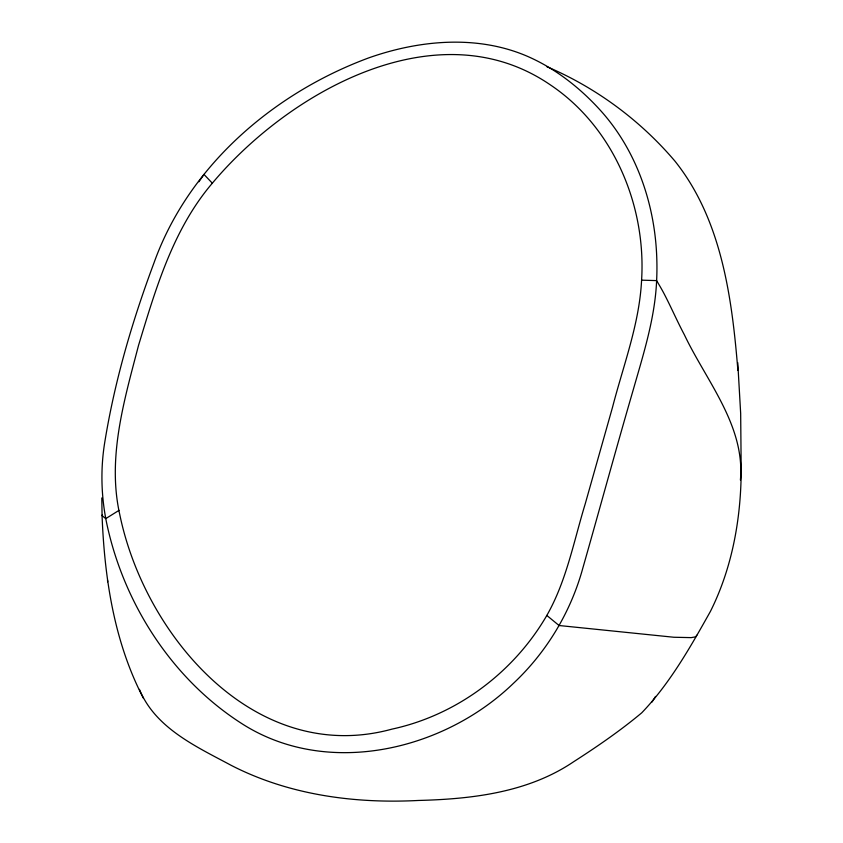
<?xml version="1.0" encoding="UTF-8"?>
<svg xmlns="http://www.w3.org/2000/svg" width="843" height="843" viewBox="0 0 843 843"><rect width="100%" height="100%" fill="white"/><g stroke="black" fill="none" stroke-linecap="round" stroke-linejoin="round"><path stroke-width="1.26" d="M741.166 467.76L740.67 413.439L737.762 362.669M641.597 280.108C646.202 205.544 613.493 127.03 550.058 84.679C436.969 7.524 288.232 92.403 212.004 183.584C172.899 229.581 155.702 288.864 138.515 345.451C124.29 400.119 106.998 457.738 119.769 514.546C144.775 636.191 255.692 766.477 392.027 729.111C454.314 715.675 509.699 675.485 543.187 621.491C565.6 585.843 573.114 543.493 585.232 503.84L612.503 407.348C623.325 365.356 639.437 323.912 641.586 280.161L656.623 280.614C655.011 318.074 643.441 354.06 633.23 389.845C615.97 449.14 599.742 508.719 582.829 568.108C570.785 612.187 546.38 652.577 512.987 683.757C442.965 751.102 325.841 778.331 240.866 722.999C171.371 678.193 123.236 602.629 106.45 522.091C101.139 495.895 100.433 468.824 104.732 442.427C114.648 381.141 132.193 321.225 153.9 263.132C188.526 165.892 273.88 92.856 369.15 57.735C419.045 40.201 476.116 34.774 525.906 55.67C554.557 67.819 579.626 87.419 600.427 110.38C637.045 150.897 655.338 205.513 656.823 259.581C657.034 266.578 656.971 273.575 656.623 280.561C659.026 284.713 661.523 288.854 663.768 293.111C670.975 306.831 677.098 321.099 684.379 334.787C706.423 381.194 745.233 425.694 740.407 480.067M741.218 468.624C741.166 517.644 732.493 567.297 710.417 611.417C690.512 646.866 669.985 683.367 641.702 712.851C620.216 730.797 597.044 746.698 573.503 761.83C528.045 792.546 472.027 799.08 418.465 800.46C354.376 803.79 288.717 794.96 231.108 765.307C196.43 746.677 155.302 728.173 139.432 689.363M655.527 696.423L652.05 702.019M198.906 181.761L203.985 174.427L212.32 183.194M102.414 514.788L102.056 515.442C104.49 578.077 114.153 642.166 143.447 698.31M105.797 518.603L118.979 510.384M546.854 66.745L547.539 67.019M548.213 67.292L549.562 67.84M550.237 68.125C598.119 89.126 641.291 121.413 675.074 161.287C721.819 219.96 731.977 298.032 737.899 370.467M105.491 518.424L102.077 515.631L101.803 497.95M546.791 615.422L559.078 625.517L673.884 637.255L691.249 637.624L695.707 636.813L696.803 635.211M107.493 580.005L107.693 581.818"/></g></svg>
